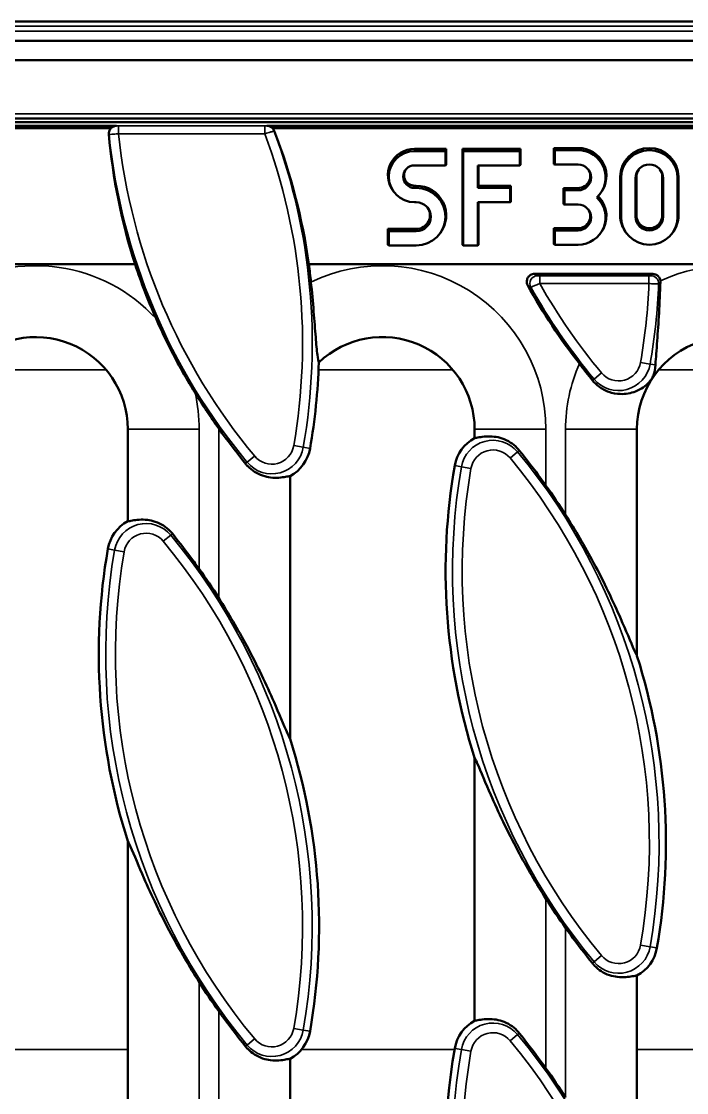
# Model space of a CAD drawing. Header units: millimetres. Extents: x 0 to 4362, y -130 to 2100.
# Drawn here: x 2596.8 to 2665.3, y 910.3 to 1020.6 of the extents above; entities that cross this region are included whole.
import ezdxf

# ---------------------------------------------------------------- set-up
doc = ezdxf.new("R2010")
doc.units = ezdxf.units.MM
doc.header["$LTSCALE"] = 5
doc.layers.add('Sichtbar (ISO)', color=7, linetype='Continuous', lineweight=50)
doc.layers.add('Sichtbar schmal (ISO)', color=7, linetype='Continuous', lineweight=35)

msp = doc.modelspace()

# ---------------------------------------------------------------- linework, layer by layer
at = {"layer": 'Sichtbar (ISO)'}
for p, q in [((2812.521, 1020.615), (2312.521, 1020.615)), ((2812.521, 1018.615), (2312.521, 1018.615)), ((2812.521, 1016.615), (2312.521, 1016.615)), ((2579.784, 1010.615), (2704.671, 1010.615)), ((2605.999, 1009.615), (2582.627, 1009.615)), ((2697.244, 1010.232), (2583.006, 1010.232)), ((2583.288, 1009.865), (2606.581, 1009.865)), ((2682.317, 1009.865), (2622.061, 1009.865)), ((2681.734, 1009.615), (2622.642, 1009.615)), ((2637.271, 1007.495), (2640.521, 1007.495)), ((2637.271, 1007.266), (2640.434, 1007.266)), ((2640.521, 1007.495), (2640.434, 1007.266)), ((2640.434, 1007.266), (2640.434, 1005.79)), ((2640.521, 1007.495), (2640.521, 1005.845)), ((2642.188, 1007.495), (2648.188, 1007.495)), ((2642.188, 1007.495), (2642.276, 1007.266)), ((2642.188, 997.595), (2642.188, 1007.495)), ((2642.276, 1007.266), (2648.101, 1007.266)), ((2642.276, 997.54), (2642.276, 1007.266)), ((2648.188, 1007.495), (2648.101, 1007.266)), ((2648.101, 1007.266), (2648.101, 1005.79)), ((2648.188, 1007.495), (2648.188, 1005.845)), ((2651.609, 1007.581), (2651.696, 1007.353)), ((2651.609, 1005.931), (2651.609, 1007.581)), ((2651.609, 1007.581), (2654.109, 1007.581)), ((2651.696, 1005.876), (2651.696, 1007.353)), ((2651.696, 1007.353), (2654.109, 1007.353)), ((2651.609, 1005.931), (2651.696, 1005.876)), ((2640.434, 1005.79), (2637.271, 1005.79)), ((2640.521, 1005.845), (2640.434, 1005.79)), ((2648.101, 1005.79), (2643.767, 1005.79)), ((2643.767, 1005.79), (2643.767, 1003.472)), ((2643.855, 1005.79), (2643.855, 1003.7)), ((2648.188, 1005.845), (2648.101, 1005.79)), ((2654.109, 1005.876), (2651.696, 1005.876)), ((2637.271, 1003.7), (2637.438, 1003.7)), ((2643.855, 1003.7), (2643.767, 1003.472)), ((2643.855, 1003.7), (2647.188, 1003.7)), ((2647.188, 1003.7), (2647.101, 1003.472)), ((2647.188, 1003.7), (2647.188, 1002.05)), ((2658.442, 1000.651), (2658.442, 1004.611)), ((2658.53, 1000.51), (2658.53, 1004.47)), ((2660.021, 1000.51), (2660.021, 1004.47)), ((2660.109, 1004.611), (2660.109, 1000.651)), ((2662.776, 1000.651), (2662.776, 1004.611)), ((2662.863, 1004.47), (2662.863, 1000.51)), ((2664.355, 1004.47), (2664.355, 1000.51)), ((2664.442, 1004.611), (2664.442, 1000.651)), ((2635.167, 1003.017), (2635.097, 1003.105)), ((2637.271, 1003.472), (2637.438, 1003.472)), ((2643.767, 1003.472), (2647.101, 1003.472)), ((2647.101, 1003.472), (2647.101, 1001.995)), ((2652.609, 1003.456), (2652.696, 1003.228)), ((2652.609, 1001.806), (2652.609, 1003.456)), ((2652.609, 1003.456), (2654.109, 1003.456)), ((2652.696, 1001.752), (2652.696, 1003.228)), ((2652.696, 1003.228), (2654.109, 1003.228)), ((2656.345, 1002.837), (2656.415, 1002.926)), ((2637.438, 1001.995), (2637.271, 1001.995)), ((2647.101, 1001.995), (2643.767, 1001.995)), ((2643.767, 1001.995), (2643.767, 997.54)), ((2643.855, 1001.995), (2643.855, 997.595)), ((2647.188, 1002.05), (2647.101, 1001.995)), ((2652.609, 1001.806), (2652.696, 1001.752)), ((2654.109, 1001.752), (2652.696, 1001.752)), ((2651.609, 999.332), (2651.696, 999.104)), ((2651.609, 997.682), (2651.609, 999.332)), ((2651.609, 999.332), (2654.109, 999.332)), ((2634.521, 999.245), (2637.438, 999.245)), ((2634.521, 999.245), (2634.609, 999.017)), ((2634.521, 997.595), (2634.521, 999.245)), ((2634.609, 999.017), (2637.438, 999.017)), ((2634.609, 997.54), (2634.609, 999.017)), ((2639.806, 998.69), (2639.875, 998.778)), ((2651.696, 997.627), (2651.696, 999.104)), ((2651.696, 999.104), (2654.109, 999.104)), ((2656.345, 998.712), (2656.415, 998.801)), ((2659.14, 998.744), (2659.071, 998.833)), ((2663.745, 998.744), (2663.814, 998.833)), ((2634.521, 997.595), (2634.609, 997.54)), ((2637.438, 997.54), (2634.609, 997.54)), ((2642.188, 997.595), (2642.276, 997.54)), ((2643.767, 997.54), (2642.276, 997.54)), ((2643.855, 997.595), (2643.767, 997.54)), ((2651.609, 997.682), (2651.696, 997.627)), ((2654.109, 997.627), (2651.696, 997.627)), ((2608.482, 995.615), (2588.942, 995.615)), ((2688.699, 995.615), (2626.383, 995.615)), ((2649.614, 994.615), (2661.787, 994.615)), ((2607.736, 978.615), (2607.736, 969.148)), ((2643.45, 978.615), (2643.45, 977.719)), ((2660.164, 955.301), (2660.164, 978.615)), ((2624.45, 946.73), (2624.45, 973.797)), ((2643.45, 944.786), (2643.45, 917.719)), ((2607.736, 936.215), (2607.736, 909.148)), ((2660.164, 895.301), (2660.164, 922.368)), ((2624.45, 890.601), (2624.45, 913.797))]:
    msp.add_line(p, q, dxfattribs=at)
for centre, radius, start, end in [((2668.319, 1015.466), 63.043, 198.35353, 203.80887), ((2563.867, 987.478), 63.043, 5.73078, 7.41562), ((2704.033, 1024.038), 63.043, 209.044, 217.82118), ((2598.236, 978.615), 9.5, 0, 135.95893), ((2633.95, 978.615), 9.5, 0, 133.55183), ((2669.664, 978.615), 9.5, 36.21636, 180), ((2563.867, 987.478), 63.568, 350.18516, 358.21677), ((2668.319, 1015.466), 63.043, 211.66369, 215.66799), ((2645.337, 974.192), 4, 118.14254, 170.18516), ((2622.563, 977.324), 4, 298.14254, 350.18516), ((2704.033, 964.038), 63.568, 170.18516, 197.6286), ((2599.581, 936.05), 63.043, 32.39092, 35.6676), ((2609.622, 965.62), 4, 118.14254, 170.18516), ((2668.319, 955.466), 63.568, 170.18516, 197.6286), ((2563.867, 927.478), 63.043, 32.39092, 35.6676), ((2599.581, 936.05), 63.568, 350.18516, 17.6286), ((2563.867, 927.478), 63.568, 350.18516, 17.6286), ((2704.033, 964.038), 63.043, 212.39092, 215.6676), ((2658.278, 925.896), 4, 298.14254, 350.18516), ((2668.319, 955.466), 63.043, 212.39092, 215.6676), ((2645.337, 914.192), 4, 118.14254, 170.18516), ((2622.563, 917.324), 4, 298.14254, 350.18516), ((2704.033, 904.038), 63.568, 170.18516, 189.83578), ((2599.581, 876.05), 63.043, 32.39092, 35.6676)]:
    msp.add_arc(centre, radius, start, end, dxfattribs=at)
for centre, major_axis, ratio, start_param, end_param in [((2563.867, 986.689), (0, 63.155), 0.9999219, 4.8542001, 5.0793351), ((2668.319, 1014.681), (0, -62.805), 0.9999219, 4.8031258, 5.0208322), ((2637.271, 1004.772), (-2.75, 0), 0.9899495, 4.712389, 6.9423043), ((2637.271, 1004.631), (-2.663, 0), 0.9899495, 4.712389, 7.8539816), ((2654.109, 1004.694), (2.917, 0), 0.9899495, 5.6240663, 7.8539816), ((2654.109, 1004.552), (2.829, 0), 0.9899495, 5.4554899, 7.8539816), ((2661.442, 1004.611), (-3, 0), 0.9899495, 3.1415927, 6.2831853), ((2661.442, 1004.47), (-2.913, 0), 0.9899495, 3.1415927, 6.2831853), ((2637.271, 1004.631), (-1.171, 0), 0.9899495, 4.712389, 7.8539816), ((2637.271, 1004.772), (-1.083, 0), 0.9899495, 5.675199, 7.8539816), ((2654.109, 1004.552), (1.337, 0), 0.9899495, 4.712389, 7.8539816), ((2654.109, 1004.694), (1.25, 0), 0.9899495, 4.712389, 6.8978807), ((2661.442, 1004.47), (-1.421, 0), 0.9899495, 3.1415927, 6.2831853), ((2661.442, 1004.611), (-1.333, 0), 0.9899495, 5.6657552, 6.2831853), ((2661.442, 1004.611), (1.333, 0), 0.9899495, 0, 0.6174301), ((2637.438, 1000.647), (3.083, 0), 0.9899495, 5.6240663, 7.8539816), ((2637.438, 1000.506), (2.996, 0), 0.9899495, 4.712389, 7.8539816), ((2654.109, 1000.569), (2.917, 0), 0.9899495, 5.6240663, 7.0744069), ((2637.438, 1000.506), (1.504, 0), 0.9899495, 4.712389, 7.8539816), ((2654.109, 1000.428), (2.829, 0), 0.9899495, 4.712389, 7.1108807), ((2654.109, 1000.428), (1.337, 0), 0.9899495, 4.712389, 7.8539816), ((2637.438, 1000.647), (1.417, 0), 0.9899495, 4.712389, 6.9030328), ((2654.109, 1000.569), (1.25, 0), 0.9899495, 4.712389, 6.8978807), ((2661.442, 1000.651), (-3, 0), 0.9899495, 0, 0.659119), ((2661.442, 1000.51), (2.913, 0), 0.9899495, 3.1415927, 6.2831853), ((2661.442, 1000.51), (1.421, 0), 0.9899495, 3.1415927, 6.2831853), ((2661.442, 1000.651), (-1.333, 0), 0.9899495, 0, 3.1415927), ((2661.442, 1000.651), (3, 0), 0.9899495, 5.6240663, 6.2831853)]:
    msp.add_ellipse(centre, major_axis=major_axis, ratio=ratio, start_param=start_param, end_param=end_param, dxfattribs=at)
for points, knots in [([(2605.777, 1008.99), (2605.768, 1009.093), (2605.779, 1009.197), (2605.84, 1009.396), (2605.891, 1009.489), (2605.971, 1009.585), (2605.984, 1009.6), (2605.999, 1009.615)], [0, 0, 0, 0, 0.031340461, 0.031340461, 0.062954129, 0.062954129, 0.06916463, 0.06916463, 0.06916463, 0.06916463]), ([(2605.999, 1009.615), (2606.055, 1009.675), (2606.12, 1009.725), (2606.251, 1009.798), (2606.314, 1009.823), (2606.445, 1009.857), (2606.513, 1009.865), (2606.581, 1009.865)], [0.068793686, 0.068793686, 0.068793686, 0.068793686, 0.093435792, 0.093435792, 0.113730318, 0.113730318, 0.134052036, 0.134052036, 0.134052036, 0.134052036]), ([(2622.061, 1009.865), (2622.165, 1009.865), (2622.269, 1009.845), (2622.462, 1009.765), (2622.549, 1009.707), (2622.63, 1009.628), (2622.636, 1009.622), (2622.642, 1009.615)], [0, 0, 0, 0, 0.031355963, 0.031355963, 0.062575403, 0.062575403, 0.065256026, 0.065256026, 0.065256026, 0.065256026]), ([(2622.642, 1009.615), (2622.676, 1009.58), (2622.707, 1009.541), (2622.766, 1009.452), (2622.792, 1009.401), (2622.813, 1009.347)], [0.065493666, 0.065493666, 0.065493666, 0.065493666, 0.0803263, 0.0803263, 0.097763983, 0.097763983, 0.097763983, 0.097763983]), ([(2626.595, 993.774), (2626.698, 992.746), (2626.791, 991.724), (2626.953, 989.795), (2627.022, 988.889), (2627.143, 987.388), (2627.196, 986.757), (2627.3, 985.915), (2627.349, 985.641), (2627.404, 985.5)], [-1.0989319, -1.0989319, -1.0989319, -1.0989319, -0.7903241, -0.7903241, -0.4837906, -0.4837906, -0.2109114, -0.2109114, 0, 0, 0, 0]), ([(2648.918, 993.431), (2648.866, 993.524), (2648.833, 993.625), (2648.809, 993.834), (2648.818, 993.939), (2648.874, 994.138), (2648.921, 994.23), (2649.048, 994.392), (2649.127, 994.46), (2649.277, 994.545), (2649.341, 994.571), (2649.475, 994.606), (2649.545, 994.615), (2649.614, 994.615)], [0, 0, 0, 0, 0.0317455, 0.0317455, 0.06298727, 0.06298727, 0.09387365, 0.09387365, 0.12474902, 0.12474902, 0.14554937, 0.14554937, 0.16641197, 0.16641197, 0.16641197, 0.16641197]), ([(2661.787, 994.615), (2661.892, 994.615), (2661.995, 994.595), (2662.188, 994.515), (2662.275, 994.458), (2662.422, 994.312), (2662.481, 994.226), (2662.544, 994.077), (2662.561, 994.021), (2662.575, 993.943), (2662.578, 993.923), (2662.58, 993.902)], [0, 0, 0, 0, 0.03134603, 0.03134603, 0.06245471, 0.06245471, 0.09348066, 0.09348066, 0.11095114, 0.11095114, 0.11718627, 0.11718627, 0.11718627, 0.11718627]), ([(2662.584, 993.79), (2662.546, 992.703), (2662.496, 991.627), (2662.38, 989.58), (2662.314, 988.605), (2662.179, 986.764), (2662.113, 985.942), (2662.074, 985.306), (2662.072, 985.273), (2662.07, 985.239)], [-1.2538401, -1.2538401, -1.2538401, -1.2538401, -0.9185975, -0.9185975, -0.587482, -0.587482, -0.230122, -0.230122, -0.2105743, -0.2105743, -0.2105743, -0.2105743]), ([(2614.66, 982.373), (2614.16, 983.182), (2613.675, 984.006), (2612.75, 985.67), (2612.335, 986.456), (2611.463, 988.205), (2611.041, 989.109), (2610.641, 990.016)], [-0.84283249, -0.84283249, -0.84283249, -0.84283249, -0.55864885, -0.55864885, -0.29769365, -0.29769365, 0, 0, 0, 0]), ([(2662.07, 985.239), (2662.045, 984.811), (2661.956, 984.457), (2661.826, 984.106), (2661.793, 984.032), (2661.74, 983.922), (2661.715, 983.875), (2661.662, 983.784), (2661.636, 983.742), (2661.577, 983.654), (2661.543, 983.609), (2661.459, 983.503), (2661.404, 983.44), (2661.074, 983.103), (2660.636, 982.76), (2659.547, 982.342), (2659.016, 982.233), (2658.055, 982.266), (2657.659, 982.333), (2656.904, 982.602), (2656.557, 982.784), (2655.998, 983.21), (2655.782, 983.42), (2655.592, 983.657)], [-1.7471477, -1.7471477, -1.7471477, -1.7471477, -1.4626889, -1.4626889, -1.3655369, -1.3655369, -1.3010904, -1.3010904, -1.2437052, -1.2437052, -1.1811, -1.1811, -1.1010843, -1.1010843, -0.7864133, -0.7864133, -0.5556324, -0.5556324, -0.4071824, -0.4071824, -0.2772727, -0.2772727, -0.1830919, -0.1830919, -0.1830919, -0.1830919]), ([(2619.859, 975.07), (2619.766, 975.186), (2619.673, 975.303), (2618.785, 976.426), (2617.968, 977.502), (2617.167, 978.615)], [3.88143532, 3.88143532, 3.88143532, 3.88143532, 3.9265985, 3.9265985, 4.32114627, 4.32114627, 4.32114627, 4.32114627]), ([(2643.45, 977.719), (2643.555, 977.724), (2643.716, 977.757), (2644.305, 977.861), (2644.851, 977.937), (2645.717, 977.828), (2645.997, 977.77), (2646.57, 977.575), (2646.863, 977.436), (2647.355, 977.123), (2647.596, 976.932), (2647.892, 976.624), (2647.969, 976.537), (2648.041, 976.446)], [2.82851537, 2.82851537, 2.82851537, 2.82851537, 2.9796104, 2.9796104, 3.24690309, 3.24690309, 3.34987153, 3.34987153, 3.45283997, 3.45283997, 3.54324006, 3.54324006, 3.57659228, 3.57659228, 3.57659228, 3.57659228]), ([(2648.041, 976.446), (2648.807, 975.486), (2649.574, 974.486), (2650.447, 973.297), (2650.622, 973.055), (2650.798, 972.809)], [1.09829535, 1.09829535, 1.09829535, 1.09829535, 1.45268918, 1.45268918, 1.54121651, 1.54121651, 1.54121651, 1.54121651]), ([(2624.45, 973.797), (2624.345, 973.792), (2624.184, 973.759), (2623.595, 973.655), (2623.049, 973.579), (2622.183, 973.688), (2621.903, 973.746), (2621.33, 973.941), (2621.036, 974.08), (2620.545, 974.393), (2620.304, 974.584), (2620.007, 974.892), (2619.931, 974.979), (2619.859, 975.07)], [2.82851537, 2.82851537, 2.82851537, 2.82851537, 2.9796104, 2.9796104, 3.24690309, 3.24690309, 3.34987153, 3.34987153, 3.45283997, 3.45283997, 3.54324006, 3.54324006, 3.57659228, 3.57659228, 3.57659228, 3.57659228]), ([(2652.816, 969.822), (2653.805, 968.262), (2654.795, 966.574), (2656.775, 962.879), (2657.73, 960.865), (2658.997, 957.979), (2659.528, 956.682), (2659.976, 955.675), (2660.065, 955.482), (2660.146, 955.333), (2660.155, 955.316), (2660.164, 955.301)], [5.0571531, 5.0571531, 5.0571531, 5.0571531, 5.5983494, 5.5983494, 6.239433, 6.239433, 6.6427143, 6.6427143, 6.7428645, 6.7428645, 6.7559465, 6.7559465, 6.7559465, 6.7559465]), ([(2607.736, 969.148), (2607.84, 969.153), (2608.001, 969.185), (2608.591, 969.289), (2609.137, 969.366), (2610.003, 969.256), (2610.282, 969.199), (2610.856, 969.004), (2611.149, 968.865), (2611.64, 968.551), (2611.882, 968.36), (2612.178, 968.053), (2612.255, 967.965), (2612.327, 967.875)], [2.82851537, 2.82851537, 2.82851537, 2.82851537, 2.9796104, 2.9796104, 3.24690309, 3.24690309, 3.34987153, 3.34987153, 3.45283997, 3.45283997, 3.54324006, 3.54324006, 3.57659228, 3.57659228, 3.57659228, 3.57659228]), ([(2612.327, 967.875), (2613.093, 966.915), (2613.86, 965.914), (2614.732, 964.725), (2614.908, 964.483), (2615.084, 964.238)], [1.09829535, 1.09829535, 1.09829535, 1.09829535, 1.45268918, 1.45268918, 1.54121651, 1.54121651, 1.54121651, 1.54121651]), ([(2617.101, 961.25), (2618.091, 959.69), (2619.081, 958.003), (2621.061, 954.308), (2622.016, 952.294), (2623.283, 949.408), (2623.814, 948.111), (2624.261, 947.104), (2624.351, 946.911), (2624.432, 946.761), (2624.441, 946.745), (2624.45, 946.73)], [5.0571531, 5.0571531, 5.0571531, 5.0571531, 5.5983494, 5.5983494, 6.239433, 6.239433, 6.6427143, 6.6427143, 6.7428645, 6.7428645, 6.7559465, 6.7559465, 6.7559465, 6.7559465]), ([(2650.798, 930.266), (2649.809, 931.826), (2648.819, 933.513), (2646.839, 937.208), (2645.884, 939.222), (2644.617, 942.108), (2644.086, 943.405), (2643.639, 944.412), (2643.549, 944.605), (2643.468, 944.755), (2643.459, 944.771), (2643.45, 944.786)], [5.0571531, 5.0571531, 5.0571531, 5.0571531, 5.5983494, 5.5983494, 6.239433, 6.239433, 6.6427143, 6.6427143, 6.7428645, 6.7428645, 6.7559465, 6.7559465, 6.7559465, 6.7559465]), ([(2615.084, 921.694), (2614.094, 923.254), (2613.105, 924.942), (2611.125, 928.637), (2610.17, 930.651), (2608.903, 933.537), (2608.372, 934.834), (2607.924, 935.841), (2607.835, 936.034), (2607.753, 936.183), (2607.744, 936.2), (2607.736, 936.215)], [5.0571531, 5.0571531, 5.0571531, 5.0571531, 5.5983494, 5.5983494, 6.239433, 6.239433, 6.6427143, 6.6427143, 6.7428645, 6.7428645, 6.7559465, 6.7559465, 6.7559465, 6.7559465]), ([(2655.573, 923.641), (2654.807, 924.601), (2654.04, 925.602), (2653.168, 926.791), (2652.992, 927.033), (2652.816, 927.278)], [1.09829535, 1.09829535, 1.09829535, 1.09829535, 1.45268918, 1.45268918, 1.54121651, 1.54121651, 1.54121651, 1.54121651]), ([(2660.164, 922.368), (2660.06, 922.363), (2659.899, 922.331), (2659.309, 922.227), (2658.763, 922.15), (2657.897, 922.26), (2657.618, 922.317), (2657.044, 922.512), (2656.751, 922.651), (2656.26, 922.965), (2656.018, 923.156), (2655.722, 923.463), (2655.645, 923.551), (2655.573, 923.641)], [2.82851537, 2.82851537, 2.82851537, 2.82851537, 2.9796104, 2.9796104, 3.24690309, 3.24690309, 3.34987153, 3.34987153, 3.45283997, 3.45283997, 3.54324006, 3.54324006, 3.57659228, 3.57659228, 3.57659228, 3.57659228]), ([(2619.859, 915.07), (2619.093, 916.03), (2618.326, 917.03), (2617.453, 918.219), (2617.278, 918.461), (2617.101, 918.707)], [1.09829535, 1.09829535, 1.09829535, 1.09829535, 1.45268918, 1.45268918, 1.54121651, 1.54121651, 1.54121651, 1.54121651]), ([(2643.45, 917.719), (2643.555, 917.724), (2643.716, 917.757), (2644.305, 917.861), (2644.851, 917.937), (2645.717, 917.828), (2645.997, 917.77), (2646.57, 917.575), (2646.863, 917.436), (2647.355, 917.123), (2647.596, 916.932), (2647.892, 916.624), (2647.969, 916.537), (2648.041, 916.446)], [2.82851537, 2.82851537, 2.82851537, 2.82851537, 2.9796104, 2.9796104, 3.24690309, 3.24690309, 3.34987153, 3.34987153, 3.45283997, 3.45283997, 3.54324006, 3.54324006, 3.57659228, 3.57659228, 3.57659228, 3.57659228]), ([(2648.041, 916.446), (2648.807, 915.486), (2649.574, 914.486), (2650.447, 913.297), (2650.622, 913.055), (2650.798, 912.809)], [1.09829535, 1.09829535, 1.09829535, 1.09829535, 1.45268918, 1.45268918, 1.54121651, 1.54121651, 1.54121651, 1.54121651]), ([(2624.45, 913.797), (2624.345, 913.792), (2624.184, 913.759), (2623.595, 913.655), (2623.049, 913.579), (2622.183, 913.688), (2621.903, 913.746), (2621.33, 913.941), (2621.036, 914.08), (2620.545, 914.393), (2620.304, 914.584), (2620.007, 914.892), (2619.931, 914.979), (2619.859, 915.07)], [2.82851537, 2.82851537, 2.82851537, 2.82851537, 2.9796104, 2.9796104, 3.24690309, 3.24690309, 3.34987153, 3.34987153, 3.45283997, 3.45283997, 3.54324006, 3.54324006, 3.57659228, 3.57659228, 3.57659228, 3.57659228])]:
    msp.add_open_spline(points, degree=3, knots=knots, dxfattribs=at)
for points in [[(2662.58, 993.902), (2662.584, 993.865), (2662.585, 993.827), (2662.584, 993.79)], [(2655.592, 983.657), (2655.142, 984.219), (2654.686, 984.797), (2654.233, 985.38)], [(2617.167, 978.615), (2617.145, 978.646), (2617.124, 978.676), (2617.102, 978.706)]]:
    msp.add_open_spline(points, degree=3, dxfattribs=at)
at = {"layer": 'Sichtbar schmal (ISO)'}
for p, q in [((2312.521, 1020.115), (2812.521, 1020.115)), ((2812.521, 1019.615), (2312.521, 1019.615)), ((2312.521, 1018.589), (2812.521, 1018.589)), ((2812.521, 1011.115), (2312.521, 1011.115)), ((2621.847, 1009.852), (2606.787, 1009.852)), ((2606.787, 1009.852), (2606.787, 1009.054)), ((2621.847, 1009.852), (2621.847, 1009.054)), ((2622.061, 1009.865), (2622.056, 1009.862)), ((2606.787, 1009.054), (2621.847, 1009.054)), ((2637.271, 1007.495), (2637.271, 1007.266)), ((2654.109, 1007.581), (2654.109, 1007.353)), ((2637.271, 1003.7), (2637.271, 1003.472)), ((2637.438, 1003.7), (2637.438, 1003.472)), ((2658.442, 1004.611), (2658.53, 1004.47)), ((2660.109, 1004.611), (2660.021, 1004.47)), ((2662.776, 1004.611), (2662.863, 1004.47)), ((2664.442, 1004.611), (2664.355, 1004.47)), ((2654.109, 1003.456), (2654.109, 1003.228)), ((2658.442, 1000.651), (2658.53, 1000.51)), ((2660.109, 1000.651), (2660.021, 1000.51)), ((2662.776, 1000.651), (2662.863, 1000.51)), ((2664.442, 1000.651), (2664.355, 1000.51)), ((2654.109, 999.332), (2654.109, 999.104)), ((2637.438, 999.245), (2637.438, 999.017)), ((2650.163, 993.62), (2650.163, 994.417)), ((2661.398, 994.417), (2650.163, 994.417)), ((2661.398, 993.62), (2661.398, 994.417)), ((2650.163, 993.62), (2661.398, 993.62)), ((2660.54, 985.504), (2661.522, 985.334)), ((2662.07, 985.239), (2661.522, 985.334)), ((2605.491, 984.748), (2591.452, 984.748)), ((2641.206, 984.748), (2627.376, 984.748)), ((2656.514, 984.425), (2655.749, 983.787)), ((2676.92, 984.748), (2662.409, 984.748)), ((2655.592, 983.657), (2655.749, 983.787)), ((2615.084, 978.615), (2607.736, 978.615)), ((2615.084, 964.238), (2615.084, 978.615)), ((2617.167, 978.615), (2617.101, 978.615)), ((2617.101, 978.615), (2617.101, 961.25)), ((2650.798, 978.615), (2643.45, 978.615)), ((2650.798, 972.809), (2650.798, 978.615)), ((2652.816, 978.615), (2652.816, 969.822)), ((2660.164, 978.615), (2652.816, 978.615)), ((2624.826, 976.933), (2625.808, 976.763)), ((2626.505, 976.642), (2625.808, 976.763)), ((2647.866, 976.3), (2647.1, 975.662)), ((2648.041, 976.446), (2647.866, 976.3)), ((2619.859, 975.07), (2620.034, 975.216)), ((2620.799, 975.854), (2620.034, 975.216)), ((2641.395, 974.874), (2642.092, 974.753)), ((2642.092, 974.753), (2643.074, 974.583)), ((2612.151, 967.729), (2611.386, 967.091)), ((2612.327, 967.875), (2612.151, 967.729)), ((2605.681, 966.302), (2606.378, 966.182)), ((2606.378, 966.182), (2607.36, 966.012)), ((2650.798, 912.809), (2650.798, 930.266)), ((2652.816, 927.278), (2652.816, 909.822)), ((2660.54, 925.504), (2661.522, 925.334)), ((2656.514, 924.425), (2655.749, 923.787)), ((2662.219, 925.214), (2661.522, 925.334)), ((2655.573, 923.641), (2655.749, 923.787)), ((2615.084, 904.238), (2615.084, 921.694)), ((2617.101, 918.707), (2617.101, 901.25)), ((2624.826, 916.933), (2625.808, 916.763)), ((2626.505, 916.642), (2625.808, 916.763)), ((2620.799, 915.854), (2620.034, 915.216)), ((2647.866, 916.3), (2647.1, 915.662)), ((2648.041, 916.446), (2647.866, 916.3)), ((2607.736, 914.757), (2591.585, 914.757)), ((2619.859, 915.07), (2620.034, 915.216)), ((2641.375, 914.757), (2625.631, 914.757)), ((2641.395, 914.874), (2642.092, 914.753)), ((2642.092, 914.753), (2643.074, 914.583)), ((2676.215, 914.757), (2660.164, 914.757))]:
    msp.add_line(p, q, dxfattribs=at)
for centre, radius, start, end in [((2563.867, 987.478), 62.861, 350.18516, 20.3518), ((2668.319, 1015.466), 62.861, 185.92167, 219.81484), ((2668.319, 1015.466), 61.864, 185.94972, 219.81484), ((2563.867, 987.478), 61.864, 350.18516, 20.4108), ((2598.236, 978.615), 16.848, 42.58596, 120.89781), ((2633.95, 978.615), 16.848, 0, 115.88258), ((2669.664, 978.615), 16.848, 10.89718, 114.86368), ((2704.033, 1024.038), 62.861, 209.33083, 219.81484), ((2704.033, 1024.038), 61.864, 209.45156, 219.81484), ((2599.581, 996.05), 61.864, 350.18516, 357.74867), ((2599.581, 996.05), 62.861, 350.18516, 357.77065), ((2669.664, 978.615), 16.848, 156.32904, 180), ((2658.278, 985.896), 3.292, 219.81484, 350.18516), ((2658.278, 985.896), 2.296, 219.81484, 350.18516), ((2598.236, 978.615), 16.848, 0, 12.88659), ((2633.95, 978.615), 16.848, 179.68953, 180), ((2645.337, 974.192), 3.292, 39.81484, 170.18516), ((2622.563, 977.324), 3.292, 219.81484, 350.18516), ((2622.563, 977.324), 2.296, 219.81484, 350.18516), ((2645.337, 974.192), 2.296, 39.81484, 170.18516), ((2599.581, 936.05), 62.861, 350.18516, 39.81484), ((2599.581, 936.05), 61.864, 350.18516, 39.81484), ((2704.033, 964.038), 62.861, 170.18516, 219.81484), ((2704.033, 964.038), 61.864, 170.18516, 219.81484), ((2609.622, 965.62), 3.292, 39.81484, 170.18516), ((2609.622, 965.62), 2.296, 39.81484, 170.18516), ((2563.867, 927.478), 62.861, 350.18516, 39.81484), ((2668.319, 955.466), 62.861, 170.18516, 219.81484), ((2563.867, 927.478), 61.864, 350.18516, 39.81484), ((2668.319, 955.466), 61.864, 170.18516, 219.81484), ((2658.278, 925.896), 2.296, 219.81484, 350.18516), ((2658.278, 925.896), 3.292, 219.81484, 350.18516), ((2622.563, 917.324), 3.292, 219.81484, 350.18516), ((2622.563, 917.324), 2.296, 219.81484, 350.18516), ((2645.337, 914.192), 3.292, 39.81484, 170.18516), ((2645.337, 914.192), 2.296, 39.81484, 170.18516), ((2599.581, 876.05), 61.864, 350.18516, 39.81484), ((2599.581, 876.05), 62.861, 350.18516, 39.81484), ((2704.033, 904.038), 62.861, 170.18516, 219.81484), ((2704.033, 904.038), 61.864, 170.18516, 219.81484)]:
    msp.add_arc(centre, radius, start, end, dxfattribs=at)
for centre, major_axis, ratio, start_param, end_param in [((2606.586, 1009.063), (0.391, 0.698), 0.9943144, 0.5137988, 2.1828269), ((2622.056, 1009.063), (-0.463, 0.652), 0.9959231, 4.4515914, 5.6642331), ((2649.925, 993.636), (-0.404, -0.69), 0.9853254, 3.6774983, 5.7472797), ((2661.598, 993.636), (0.555, -0.577), 0.9921298, 0.7698917, 2.371701)]:
    msp.add_ellipse(centre, major_axis=major_axis, ratio=ratio, start_param=start_param, end_param=end_param, dxfattribs=at)
for points in [[(2606.586, 1009.862), (2606.584, 1009.863), (2606.582, 1009.864), (2606.581, 1009.865)], [(2622.803, 1009.34), (2622.807, 1009.342), (2622.81, 1009.345), (2622.813, 1009.347)], [(2605.777, 1008.99), (2605.782, 1008.987), (2605.788, 1008.984), (2605.793, 1008.981)]]:
    msp.add_open_spline(points, degree=3, dxfattribs=at)
for points, knots in [([(2606.787, 1009.852), (2606.752, 1009.852), (2606.717, 1009.853), (2606.659, 1009.855), (2606.635, 1009.856), (2606.607, 1009.858), (2606.599, 1009.859), (2606.59, 1009.861), (2606.587, 1009.861), (2606.586, 1009.862)], [0, 0, 0, 0, 0.010528679, 0.010528679, 0.020019319, 0.020019319, 0.025950969, 0.025950969, 0.02965825, 0.02965825, 0.02965825, 0.02965825]), ([(2622.056, 1009.862), (2622.054, 1009.86), (2622.04, 1009.858), (2621.999, 1009.855), (2621.973, 1009.854), (2621.925, 1009.853), (2621.905, 1009.853), (2621.873, 1009.853), (2621.86, 1009.852), (2621.847, 1009.852)], [0, 0, 0, 0, 0.010780748, 0.010780748, 0.020498606, 0.020498606, 0.026572267, 0.026572267, 0.030368305, 0.030368305, 0.030368305, 0.030368305]), ([(2621.847, 1009.054), (2621.904, 1009.07), (2621.962, 1009.087), (2622.11, 1009.13), (2622.199, 1009.156), (2622.416, 1009.22), (2622.536, 1009.256), (2622.726, 1009.314), (2622.789, 1009.334), (2622.803, 1009.34)], [-0.030368305, -0.030368305, -0.030368305, -0.030368305, -0.026572267, -0.026572267, -0.020498606, -0.020498606, -0.010780748, -0.010780748, 0, 0, 0, 0]), ([(2605.793, 1008.981), (2605.799, 1008.981), (2605.81, 1008.981), (2605.854, 1008.983), (2605.895, 1008.985), (2606.033, 1008.994), (2606.15, 1009.003), (2606.439, 1009.025), (2606.613, 1009.039), (2606.787, 1009.054)], [-0.02965825, -0.02965825, -0.02965825, -0.02965825, -0.025950969, -0.025950969, -0.020019319, -0.020019319, -0.010528679, -0.010528679, 0, 0, 0, 0]), ([(2649.925, 994.433), (2649.906, 994.444), (2649.886, 994.455), (2649.836, 994.485), (2649.805, 994.503), (2649.724, 994.551), (2649.674, 994.58), (2649.621, 994.611), (2649.618, 994.613), (2649.614, 994.615)], [0, 0, 0, 0, 0.03972863, 0.03972863, 0.10329443, 0.10329443, 0.20499972, 0.20499972, 0.21181083, 0.21181083, 0.21181083, 0.21181083]), ([(2650.163, 994.417), (2650.15, 994.417), (2650.136, 994.417), (2650.101, 994.417), (2650.08, 994.418), (2650.028, 994.42), (2649.998, 994.421), (2649.949, 994.426), (2649.931, 994.429), (2649.925, 994.433)], [0, 0, 0, 0, 0.004054409, 0.004054409, 0.010541463, 0.010541463, 0.020920749, 0.020920749, 0.03243527, 0.03243527, 0.03243527, 0.03243527]), ([(2661.598, 994.433), (2661.597, 994.431), (2661.595, 994.43), (2661.586, 994.428), (2661.578, 994.426), (2661.55, 994.422), (2661.526, 994.42), (2661.468, 994.417), (2661.433, 994.417), (2661.398, 994.417)], [0, 0, 0, 0, 0.003699873, 0.003699873, 0.009619669, 0.009619669, 0.019091344, 0.019091344, 0.029598983, 0.029598983, 0.029598983, 0.029598983]), ([(2661.787, 994.615), (2661.763, 994.591), (2661.738, 994.568), (2661.675, 994.507), (2661.636, 994.47), (2661.598, 994.433)], [0.51162715, 0.51162715, 0.51162715, 0.51162715, 0.59384151, 0.59384151, 0.72199576, 0.72199576, 0.72199576, 0.72199576]), ([(2662.394, 993.605), (2662.433, 993.642), (2662.471, 993.68), (2662.535, 993.741), (2662.559, 993.766), (2662.584, 993.79)], [-0.72199576, -0.72199576, -0.72199576, -0.72199576, -0.59384151, -0.59384151, -0.51155524, -0.51155524, -0.51155524, -0.51155524]), ([(2648.918, 993.431), (2648.921, 993.429), (2648.924, 993.427), (2648.978, 993.395), (2649.028, 993.366), (2649.109, 993.317), (2649.14, 993.299), (2649.191, 993.268), (2649.211, 993.257), (2649.231, 993.245)], [-0.21181083, -0.21181083, -0.21181083, -0.21181083, -0.20499972, -0.20499972, -0.10329443, -0.10329443, -0.03972863, -0.03972863, 0, 0, 0, 0]), ([(2649.231, 993.245), (2649.248, 993.248), (2649.316, 993.273), (2649.507, 993.348), (2649.623, 993.394), (2649.829, 993.479), (2649.913, 993.514), (2650.054, 993.573), (2650.109, 993.596), (2650.163, 993.62)], [-0.03243527, -0.03243527, -0.03243527, -0.03243527, -0.020920749, -0.020920749, -0.010541463, -0.010541463, -0.004054409, -0.004054409, 0, 0, 0, 0]), ([(2661.398, 993.62), (2661.573, 993.614), (2661.749, 993.609), (2662.038, 993.603), (2662.155, 993.602), (2662.294, 993.601), (2662.334, 993.602), (2662.378, 993.603), (2662.389, 993.604), (2662.394, 993.605)], [-0.029598983, -0.029598983, -0.029598983, -0.029598983, -0.019091344, -0.019091344, -0.009619669, -0.009619669, -0.003699873, -0.003699873, 0, 0, 0, 0])]:
    msp.add_open_spline(points, degree=3, knots=knots, dxfattribs=at)

doc.saveas('drawing.dxf')
